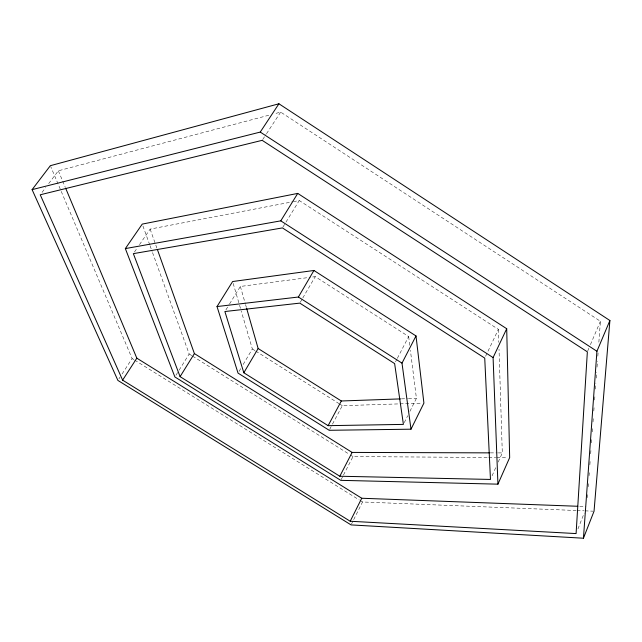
<?xml version="1.0" encoding="UTF-8"?>
<svg xmlns="http://www.w3.org/2000/svg" width="642" height="642" viewBox="0 0 642 642"><rect width="100%" height="100%" fill="white"/><g stroke="black" fill="none" stroke-linecap="round" stroke-linejoin="round"><path stroke-width="0.48" stroke-dasharray="3.21 2.41" d="M587.454 497.638L587.671 494.645M588.257 486.676L588.473 483.691M589.059 475.714L589.284 472.729M589.87 464.76L590.159 460.771M590.672 453.798L590.961 449.809M591.475 442.836L591.772 438.847M592.285 431.873L592.574 427.885M593.015 421.914L593.377 416.931M593.818 410.952L594.187 405.969M594.62 399.99L594.99 395.007M595.431 389.028L595.864 383.049M596.233 378.066L596.675 372.087M597.036 367.112L597.477 361.133M597.846 356.149L598.135 352.161M598.866 342.194L600.406 321.273L280.674 112.109L274.88 113.642M577.936 528.928L584.212 513.118M587.743 350.949L588.891 348.245M590.431 344.65L600.406 321.273M492.093 475.778L495.768 467.545M498.216 462.055L502.301 452.915L499.019 349.312M485.585 356.302L498.393 329.394L299.244 200.529L293.354 201.66M351.503 524.024L353.269 520.501M353.71 519.619L362.537 501.98L576.002 510.494M404.275 422.653L407.742 415.711M409.917 411.362L416.425 398.337L410.39 350.267M341.215 479.462L343.029 475.947M343.478 475.064L353.004 456.59L487.719 457.457M395.536 361.831L396.892 359.215M397.35 358.34L408.665 336.528L315.222 276.646L311.282 277.167M329.659 429.41L332.002 425.02M332.476 424.137L342.314 405.688L399.035 403.89M300.296 302.27L302.286 298.851M302.783 298L315.222 276.646M239.057 371.389L241.103 367.938M243.149 364.487L252.346 348.967L241.232 310.977M282.921 227.075L285.473 222.926M285.979 222.1L299.244 200.529M225.92 309.853L229.017 304.838M229.531 304.003L240.373 286.46L310.303 277.296M175.94 375.257L178.588 371.004M179.118 370.153L189.173 353.999L152.443 252.338M118.947 378.804L119.998 377.183M122.108 373.941L132.108 358.541L50.726 166.615M262.714 139.507L265.981 134.523M266.526 133.696L280.674 112.109M134.467 252.017L137.268 247.924M139.499 244.65L150.132 229.106L292.375 201.845M42.051 192.383L45.678 187.584M48.696 183.588L58.358 170.788L270.041 114.918M401.402 398.867L407.413 398.658M408.416 398.618L416.425 398.337M400.03 403.858L421.922 403.16M490.287 452.875L497.293 452.891M498.296 452.899L502.301 452.915M488.714 457.465L495.704 457.505M496.699 457.513L507.678 457.586M579.79 506.345L585.793 506.57M577.006 510.534L584.027 510.815M585.023 510.855L593.039 511.176M132.108 358.541L133.809 359.6M134.66 360.122L359.135 499.869M359.985 500.399L362.537 501.98M189.173 353.999L191.717 355.588M192.568 356.125L349.609 454.464M350.46 454.993L353.004 456.59M252.346 348.967L254.866 350.556M255.709 351.086L338.952 403.561M339.795 404.091L342.314 405.688M58.358 170.788L65.315 187.4M142.925 225.984L149.722 244.803M150.067 245.75L152.106 251.399M150.132 229.106L155.492 244.201M155.829 245.14L156.841 247.972M233.174 283.427L239.289 304.324M239.562 305.279L240.951 310.022M240.373 286.46L245.292 303.642M245.565 304.597L246.384 307.462M408.665 336.528L409.773 345.364M498.393 329.394L498.802 342.338"/><path stroke-width="0.96" d="M583.442 538.221L596.924 351.262L609.9 320.518L278.925 103.779L50.341 165.692L32.1 189.639L117.895 380.425L351.062 524.907L583.442 538.221L594.043 511.217L609.9 320.518M497.935 484.156L509.668 457.594L506.707 328.728L297.744 193.403L142.243 224.098L125.35 248.59L174.881 376.95L340.758 480.344L497.935 484.156L493.088 357.586L506.707 328.728M411 429.193L423.913 403.096L416.008 335.943L313.93 270.475L232.621 281.533L217.02 306.555L238.038 373.106L329.194 430.292L411 429.193L401.996 363.131L416.008 335.943M350.211 521.248L576.091 533.574L587.358 351.848L262.169 140.333L40.237 194.783L122.614 380.136L350.211 521.248L361.751 498.248L577.792 506.273M339.811 476.236L490.464 479.438L484.734 358.092L282.416 227.91L133.351 253.646L180.089 376.637L339.811 476.236L352.129 452.417L489.284 452.867M328.118 425.662L403.409 424.394L394.629 363.581L299.798 303.12L224.885 311.522L243.824 372.761L328.118 425.662L341.327 400.985L400.399 398.899M217.02 306.555L298.394 297.029L313.93 270.475M243.824 372.761L258.14 348.51L246.656 308.417M125.35 248.59L280.779 220.848L297.744 193.403M180.089 376.637L194.39 353.582L157.507 249.858M122.614 380.136L136.826 358.164L65.701 188.323M32.1 189.639L260.259 132.075L278.925 103.779M136.826 358.164L361.751 498.248M194.39 353.582L352.129 452.417M258.14 348.51L341.327 400.985M298.394 297.029L401.996 363.131M280.779 220.848L493.088 357.586M260.259 132.075L596.924 351.262"/></g></svg>
